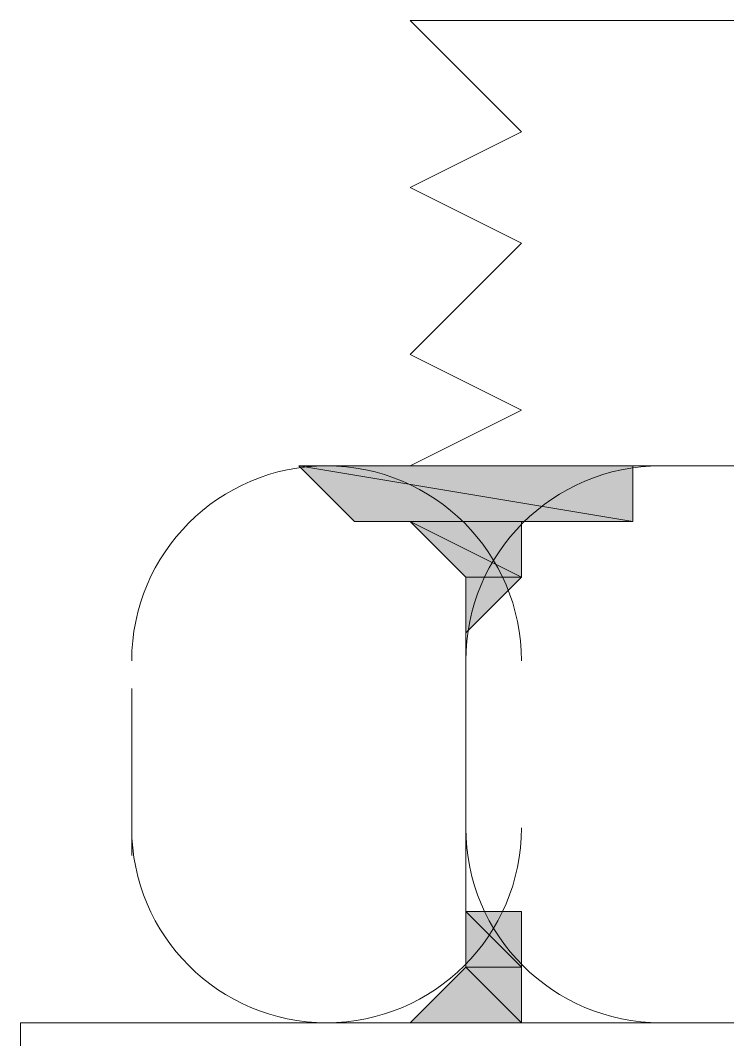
# Model space of a CAD drawing. Header units: millimetres. Extents: x 596 to 768, y 309 to 423.
# Drawn here: x 690.81977 to 690.83095, y 404.2563 to 404.27241 of the extents above; entities that cross this region are included whole.
import ezdxf

# ---------------------------------------------------------------- set-up
doc = ezdxf.new("R2010")
doc.units = ezdxf.units.MM
doc.layers.add('1- 3', color=3, linetype='Continuous')

# ---------------------------------------------------------------- blocks, each defined once
blk = doc.blocks.new('CTOBOM')
h = blk.add_hatch(color=0)
h.dxf.hatch_style = 2
h.paths.add_polyline_path([(8.83806, -0.510383), (8.83894, -0.505102), (8.83894, -0.509503)])
h.paths.add_polyline_path([(8.83806, -0.505102), (8.83806, -0.510383), (8.83894, -0.505102)])
h = blk.add_hatch(color=0)
h.dxf.hatch_style = 2
h.paths.add_polyline_path([(8.83806, -0.510383), (8.83894, -0.505102), (8.83894, -0.509503)])
h.paths.add_polyline_path([(8.83806, -0.505102), (8.83806, -0.510383), (8.83894, -0.505102)])
h = blk.add_hatch(color=0)
h.dxf.hatch_style = 2
edge = h.paths.add_edge_path()
edge.add_spline(control_points=[(8.83982, -0.507742), (8.83982, -0.507742), (8.83982, -0.506862), (8.83982, -0.506862), (8.83982, -0.506862), (8.83982, -0.507742), (8.83982, -0.507742)], knot_values=[0, 0, 0, 0, 1, 1, 1, 2, 2, 2, 2], degree=3, periodic=0)
edge = h.paths.add_edge_path()
edge.add_spline(control_points=[(8.83982, -0.506862), (8.83982, -0.506862), (8.83982, -0.507742), (8.83982, -0.507742), (8.83982, -0.507742), (8.83982, -0.506862), (8.83982, -0.506862)], knot_values=[0, 0, 0, 0, 1, 1, 1, 2, 2, 2, 2], degree=3, periodic=0)
h.paths.add_polyline_path([(8.83894, -0.508623), (8.83982, -0.506862), (8.83982, -0.507742)])
h.paths.add_polyline_path([(8.83894, -0.506862), (8.83894, -0.508623), (8.83982, -0.506862)])
h = blk.add_hatch(color=0)
h.dxf.hatch_style = 2
edge = h.paths.add_edge_path()
edge.add_spline(control_points=[(8.83982, -0.507742), (8.83982, -0.507742), (8.83982, -0.506862), (8.83982, -0.506862), (8.83982, -0.506862), (8.83982, -0.507742), (8.83982, -0.507742)], knot_values=[0, 0, 0, 0, 1, 1, 1, 2, 2, 2, 2], degree=3, periodic=0)
edge = h.paths.add_edge_path()
edge.add_spline(control_points=[(8.83982, -0.506862), (8.83982, -0.506862), (8.83982, -0.507742), (8.83982, -0.507742), (8.83982, -0.507742), (8.83982, -0.506862), (8.83982, -0.506862)], knot_values=[0, 0, 0, 0, 1, 1, 1, 2, 2, 2, 2], degree=3, periodic=0)
h.paths.add_polyline_path([(8.83894, -0.508623), (8.83982, -0.506862), (8.83982, -0.507742)])
h.paths.add_polyline_path([(8.83894, -0.506862), (8.83894, -0.508623), (8.83982, -0.506862)])
h = blk.add_hatch(color=0)
h.dxf.hatch_style = 2
h.paths.add_polyline_path([(8.840701, -0.507742), (8.83982, -0.507742), (8.83982, -0.506862)])
edge = h.paths.add_edge_path()
edge.add_spline(control_points=[(8.840701, -0.507742), (8.840701, -0.507742), (8.840701, -0.507742), (8.840701, -0.507742), (8.840701, -0.507742), (8.83982, -0.507742), (8.83982, -0.507742), (8.83982, -0.507742), (8.840701, -0.507742), (8.840701, -0.507742)], knot_values=[0, 0, 0, 0, 1, 1, 1, 2, 2, 2, 3, 3, 3, 3], degree=3, periodic=0)
h = blk.add_hatch(color=0)
h.dxf.hatch_style = 2
h.paths.add_polyline_path([(8.840701, -0.507742), (8.83982, -0.507742), (8.83982, -0.506862)])
edge = h.paths.add_edge_path()
edge.add_spline(control_points=[(8.840701, -0.507742), (8.840701, -0.507742), (8.840701, -0.507742), (8.840701, -0.507742), (8.840701, -0.507742), (8.83982, -0.507742), (8.83982, -0.507742), (8.83982, -0.507742), (8.840701, -0.507742), (8.840701, -0.507742)], knot_values=[0, 0, 0, 0, 1, 1, 1, 2, 2, 2, 3, 3, 3, 3], degree=3, periodic=0)
h = blk.add_hatch(color=0)
h.dxf.hatch_style = 2
edge = h.paths.add_edge_path()
edge.add_spline(control_points=[(8.845981, -0.506862), (8.845981, -0.506862), (8.845981, -0.506862), (8.845981, -0.506862), (8.845981, -0.506862), (8.845981, -0.507742), (8.845981, -0.507742), (8.845981, -0.507742), (8.845981, -0.506862), (8.845981, -0.506862)], knot_values=[0, 0, 0, 0, 1, 1, 1, 2, 2, 2, 3, 3, 3, 3], degree=3, periodic=0)
edge = h.paths.add_edge_path()
edge.add_spline(control_points=[(8.845981, -0.507742), (8.845981, -0.507742), (8.845981, -0.506862), (8.845981, -0.506862), (8.845981, -0.506862), (8.845981, -0.507742), (8.845981, -0.507742)], knot_values=[0, 0, 0, 0, 1, 1, 1, 2, 2, 2, 2], degree=3, periodic=0)
edge = h.paths.add_edge_path()
edge.add_spline(control_points=[(8.845981, -0.506862), (8.845981, -0.506862), (8.845981, -0.507742), (8.845981, -0.507742), (8.845981, -0.507742), (8.845981, -0.506862), (8.845981, -0.506862)], knot_values=[0, 0, 0, 0, 1, 1, 1, 2, 2, 2, 2], degree=3, periodic=0)
edge = h.paths.add_edge_path()
edge.add_spline(control_points=[(8.845981, -0.506862), (8.845981, -0.506862), (8.845981, -0.506862), (8.845981, -0.506862), (8.845981, -0.506862), (8.845981, -0.507742), (8.845981, -0.507742), (8.845981, -0.507742), (8.845981, -0.506862), (8.845981, -0.506862)], knot_values=[0, 0, 0, 0, 1, 1, 1, 2, 2, 2, 3, 3, 3, 3], degree=3, periodic=0)
edge = h.paths.add_edge_path()
edge.add_spline(control_points=[(8.845981, -0.507742), (8.845981, -0.507742), (8.845981, -0.506862), (8.845981, -0.506862), (8.845981, -0.506862), (8.845981, -0.507742), (8.845981, -0.507742)], knot_values=[0, 0, 0, 0, 1, 1, 1, 2, 2, 2, 2], degree=3, periodic=0)
edge = h.paths.add_edge_path()
edge.add_spline(control_points=[(8.845981, -0.506862), (8.845981, -0.506862), (8.845981, -0.507742), (8.845981, -0.507742), (8.845981, -0.507742), (8.845981, -0.506862), (8.845981, -0.506862)], knot_values=[0, 0, 0, 0, 1, 1, 1, 2, 2, 2, 2], degree=3, periodic=0)
h.paths.add_polyline_path([(8.845101, -0.507742), (8.845981, -0.506862), (8.845981, -0.507742)])
h.paths.add_polyline_path([(8.845101, -0.506862), (8.845101, -0.507742), (8.845981, -0.506862)])
h = blk.add_hatch(color=0)
h.dxf.hatch_style = 2
edge = h.paths.add_edge_path()
edge.add_spline(control_points=[(8.845981, -0.506862), (8.845981, -0.506862), (8.845981, -0.506862), (8.845981, -0.506862), (8.845981, -0.506862), (8.845981, -0.507742), (8.845981, -0.507742), (8.845981, -0.507742), (8.845981, -0.506862), (8.845981, -0.506862)], knot_values=[0, 0, 0, 0, 1, 1, 1, 2, 2, 2, 3, 3, 3, 3], degree=3, periodic=0)
edge = h.paths.add_edge_path()
edge.add_spline(control_points=[(8.845981, -0.507742), (8.845981, -0.507742), (8.845981, -0.506862), (8.845981, -0.506862), (8.845981, -0.506862), (8.845981, -0.507742), (8.845981, -0.507742)], knot_values=[0, 0, 0, 0, 1, 1, 1, 2, 2, 2, 2], degree=3, periodic=0)
edge = h.paths.add_edge_path()
edge.add_spline(control_points=[(8.845981, -0.506862), (8.845981, -0.506862), (8.845981, -0.507742), (8.845981, -0.507742), (8.845981, -0.507742), (8.845981, -0.506862), (8.845981, -0.506862)], knot_values=[0, 0, 0, 0, 1, 1, 1, 2, 2, 2, 2], degree=3, periodic=0)
edge = h.paths.add_edge_path()
edge.add_spline(control_points=[(8.845981, -0.506862), (8.845981, -0.506862), (8.845981, -0.506862), (8.845981, -0.506862), (8.845981, -0.506862), (8.845981, -0.507742), (8.845981, -0.507742), (8.845981, -0.507742), (8.845981, -0.506862), (8.845981, -0.506862)], knot_values=[0, 0, 0, 0, 1, 1, 1, 2, 2, 2, 3, 3, 3, 3], degree=3, periodic=0)
edge = h.paths.add_edge_path()
edge.add_spline(control_points=[(8.845981, -0.507742), (8.845981, -0.507742), (8.845981, -0.506862), (8.845981, -0.506862), (8.845981, -0.506862), (8.845981, -0.507742), (8.845981, -0.507742)], knot_values=[0, 0, 0, 0, 1, 1, 1, 2, 2, 2, 2], degree=3, periodic=0)
edge = h.paths.add_edge_path()
edge.add_spline(control_points=[(8.845981, -0.506862), (8.845981, -0.506862), (8.845981, -0.507742), (8.845981, -0.507742), (8.845981, -0.507742), (8.845981, -0.506862), (8.845981, -0.506862)], knot_values=[0, 0, 0, 0, 1, 1, 1, 2, 2, 2, 2], degree=3, periodic=0)
h.paths.add_polyline_path([(8.845101, -0.507742), (8.845981, -0.506862), (8.845981, -0.507742)])
h.paths.add_polyline_path([(8.845101, -0.506862), (8.845101, -0.507742), (8.845981, -0.506862)])
h = blk.add_hatch(color=0)
h.dxf.hatch_style = 2
edge = h.paths.add_edge_path()
edge.add_spline(control_points=[(8.846861, -0.508623), (8.846861, -0.508623), (8.846861, -0.506862), (8.846861, -0.506862), (8.846861, -0.506862), (8.846861, -0.508623), (8.846861, -0.508623)], knot_values=[0, 0, 0, 0, 1, 1, 1, 2, 2, 2, 2], degree=3, periodic=0)
edge = h.paths.add_edge_path()
edge.add_spline(control_points=[(8.846861, -0.506862), (8.846861, -0.506862), (8.846861, -0.508623), (8.846861, -0.508623), (8.846861, -0.508623), (8.846861, -0.506862), (8.846861, -0.506862)], knot_values=[0, 0, 0, 0, 1, 1, 1, 2, 2, 2, 2], degree=3, periodic=0)
h.paths.add_polyline_path([(8.845981, -0.507742), (8.846861, -0.506862), (8.846861, -0.508623)])
h.paths.add_polyline_path([(8.845981, -0.506862), (8.845981, -0.507742), (8.846861, -0.506862)])
h = blk.add_hatch(color=0)
h.dxf.hatch_style = 2
edge = h.paths.add_edge_path()
edge.add_spline(control_points=[(8.846861, -0.508623), (8.846861, -0.508623), (8.846861, -0.506862), (8.846861, -0.506862), (8.846861, -0.506862), (8.846861, -0.508623), (8.846861, -0.508623)], knot_values=[0, 0, 0, 0, 1, 1, 1, 2, 2, 2, 2], degree=3, periodic=0)
edge = h.paths.add_edge_path()
edge.add_spline(control_points=[(8.846861, -0.506862), (8.846861, -0.506862), (8.846861, -0.508623), (8.846861, -0.508623), (8.846861, -0.508623), (8.846861, -0.506862), (8.846861, -0.506862)], knot_values=[0, 0, 0, 0, 1, 1, 1, 2, 2, 2, 2], degree=3, periodic=0)
h.paths.add_polyline_path([(8.845981, -0.507742), (8.846861, -0.506862), (8.846861, -0.508623)])
h.paths.add_polyline_path([(8.845981, -0.506862), (8.845981, -0.507742), (8.846861, -0.506862)])
at = {"color": 0, "lineweight": 20}
blk.add_line((8.83806, -0.510383), (8.83806, -0.496301), dxfattribs=at)
blk.add_line((8.83806, -0.510383), (8.83806, -0.496301), dxfattribs=at)
at = {"color": 0, "lineweight": 0}
for p, q in [((8.83806, -0.510383), (8.83894, -0.505102)), ((8.83806, -0.505102), (8.83806, -0.510383)), ((8.83806, -0.510383), (8.83894, -0.505102)), ((8.83894, -0.505102), (8.83806, -0.505102)), ((8.83806, -0.510383), (8.83894, -0.505102)), ((8.83806, -0.505102), (8.83806, -0.510383)), ((8.83806, -0.510383), (8.83894, -0.505102)), ((8.83894, -0.505102), (8.83806, -0.505102)), ((8.83806, -0.510383), (8.83894, -0.505102)), ((8.83806, -0.505102), (8.83806, -0.510383)), ((8.83806, -0.510383), (8.83894, -0.505102)), ((8.83894, -0.505102), (8.83806, -0.505102)), ((8.83806, -0.510383), (8.83894, -0.505102)), ((8.83806, -0.505102), (8.83806, -0.510383)), ((8.83806, -0.510383), (8.83894, -0.505102)), ((8.83894, -0.505102), (8.83806, -0.505102)), ((8.83894, -0.505102), (8.83894, -0.509503)), ((8.83894, -0.505102), (8.83894, -0.509503)), ((8.83894, -0.509503), (8.83894, -0.505102)), ((8.83894, -0.505102), (8.83894, -0.505982)), ((8.83894, -0.509503), (8.83894, -0.505102)), ((8.83894, -0.505102), (8.83894, -0.505982)), ((8.83894, -0.505102), (8.83894, -0.509503)), ((8.83894, -0.505102), (8.83894, -0.509503)), ((8.83894, -0.509503), (8.83894, -0.505102)), ((8.83894, -0.505102), (8.83894, -0.505982)), ((8.83894, -0.509503), (8.83894, -0.505102)), ((8.83894, -0.505102), (8.83894, -0.505982)), ((8.846861, -0.505102), (8.846861, -0.509503)), ((8.846861, -0.505982), (8.846861, -0.505102)), ((8.846861, -0.510383), (8.846861, -0.505102)), ((8.846861, -0.505102), (8.846861, -0.509503)), ((8.846861, -0.505102), (8.846861, -0.509503)), ((8.846861, -0.505982), (8.846861, -0.505102)), ((8.846861, -0.510383), (8.846861, -0.505102)), ((8.846861, -0.505102), (8.846861, -0.509503)), ((8.846861, -0.510383), (8.846861, -0.505102)), ((8.846861, -0.505102), (8.846861, -0.509503)), ((8.846861, -0.505102), (8.846861, -0.509503)), ((8.846861, -0.505982), (8.846861, -0.505102)), ((8.846861, -0.510383), (8.846861, -0.505102)), ((8.846861, -0.505102), (8.846861, -0.509503)), ((8.846861, -0.505102), (8.846861, -0.509503)), ((8.846861, -0.505982), (8.846861, -0.505102)), ((8.83894, -0.505982), (8.83894, -0.509503)), ((8.83894, -0.505982), (8.83894, -0.509503)), ((8.83894, -0.509503), (8.83894, -0.505982)), ((8.83894, -0.505982), (8.83894, -0.508623)), ((8.83894, -0.509503), (8.83894, -0.505982)), ((8.83894, -0.505982), (8.83894, -0.508623)), ((8.83894, -0.508623), (8.83894, -0.505982)), ((8.83894, -0.505982), (8.83894, -0.506862)), ((8.83894, -0.508623), (8.83894, -0.505982)), ((8.83894, -0.505982), (8.83894, -0.506862)), ((8.83894, -0.505982), (8.83894, -0.509503)), ((8.83894, -0.505982), (8.83894, -0.509503)), ((8.83894, -0.509503), (8.83894, -0.505982)), ((8.83894, -0.505982), (8.83894, -0.508623)), ((8.83894, -0.509503), (8.83894, -0.505982)), ((8.83894, -0.505982), (8.83894, -0.508623)), ((8.83894, -0.508623), (8.83894, -0.505982)), ((8.83894, -0.505982), (8.83894, -0.506862)), ((8.83894, -0.508623), (8.83894, -0.505982)), ((8.83894, -0.505982), (8.83894, -0.506862)), ((8.846861, -0.509503), (8.846861, -0.505982)), ((8.846861, -0.505982), (8.846861, -0.508623)), ((8.846861, -0.505982), (8.846861, -0.508623)), ((8.846861, -0.506862), (8.846861, -0.505982)), ((8.846861, -0.509503), (8.846861, -0.505982)), ((8.846861, -0.505982), (8.846861, -0.508623)), ((8.846861, -0.509503), (8.846861, -0.505982)), ((8.846861, -0.509503), (8.846861, -0.505982)), ((8.846861, -0.505982), (8.846861, -0.508623)), ((8.846861, -0.506862), (8.846861, -0.505982)), ((8.846861, -0.505982), (8.846861, -0.508623)), ((8.846861, -0.506862), (8.846861, -0.505982)), ((8.846861, -0.509503), (8.846861, -0.505982)), ((8.846861, -0.505982), (8.846861, -0.508623)), ((8.846861, -0.505982), (8.846861, -0.508623)), ((8.846861, -0.506862), (8.846861, -0.505982)), ((8.846861, -0.509503), (8.846861, -0.505982)), ((8.846861, -0.505982), (8.846861, -0.508623)), ((8.846861, -0.509503), (8.846861, -0.505982)), ((8.846861, -0.509503), (8.846861, -0.505982)), ((8.83894, -0.506862), (8.83894, -0.508623)), ((8.83894, -0.506862), (8.83894, -0.508623)), ((8.83894, -0.508623), (8.83982, -0.506862)), ((8.83894, -0.506862), (8.83894, -0.508623)), ((8.83894, -0.508623), (8.83982, -0.506862)), ((8.83982, -0.506862), (8.83894, -0.506862)), ((8.83894, -0.508623), (8.83982, -0.506862)), ((8.83894, -0.506862), (8.83894, -0.508623)), ((8.83894, -0.508623), (8.83982, -0.506862)), ((8.83982, -0.506862), (8.83894, -0.506862)), ((8.83894, -0.506862), (8.83894, -0.508623)), ((8.83894, -0.506862), (8.83894, -0.508623)), ((8.83894, -0.508623), (8.83982, -0.506862)), ((8.83894, -0.506862), (8.83894, -0.508623)), ((8.83894, -0.508623), (8.83982, -0.506862)), ((8.83982, -0.506862), (8.83894, -0.506862)), ((8.83894, -0.508623), (8.83982, -0.506862)), ((8.83894, -0.506862), (8.83894, -0.508623)), ((8.83894, -0.508623), (8.83982, -0.506862)), ((8.83982, -0.506862), (8.83894, -0.506862)), ((8.83982, -0.506862), (8.83982, -0.507742)), ((8.83982, -0.506862), (8.83982, -0.507742)), ((8.83982, -0.507742), (8.83982, -0.506862)), ((8.83982, -0.506862), (8.840701, -0.507742)), ((8.83982, -0.507742), (8.83982, -0.506862)), ((8.83982, -0.506862), (8.840701, -0.507742)), ((8.83982, -0.506862), (8.83982, -0.507742)), ((8.83982, -0.506862), (8.83982, -0.507742)), ((8.83982, -0.507742), (8.83982, -0.506862)), ((8.83982, -0.506862), (8.840701, -0.507742)), ((8.83982, -0.507742), (8.83982, -0.506862)), ((8.83982, -0.506862), (8.840701, -0.507742)), ((8.845101, -0.507742), (8.845981, -0.506862)), ((8.845101, -0.506862), (8.845101, -0.507742)), ((8.845101, -0.507742), (8.845981, -0.506862)), ((8.845981, -0.506862), (8.845101, -0.506862)), ((8.845101, -0.507742), (8.845981, -0.506862)), ((8.845101, -0.506862), (8.845101, -0.507742)), ((8.845101, -0.507742), (8.845981, -0.506862)), ((8.845981, -0.506862), (8.845101, -0.506862)), ((8.845101, -0.507742), (8.845981, -0.506862)), ((8.845101, -0.506862), (8.845101, -0.507742)), ((8.845101, -0.507742), (8.845981, -0.506862)), ((8.845981, -0.506862), (8.845101, -0.506862)), ((8.845101, -0.507742), (8.845981, -0.506862)), ((8.845101, -0.506862), (8.845101, -0.507742)), ((8.845101, -0.507742), (8.845981, -0.506862)), ((8.845981, -0.506862), (8.845101, -0.506862)), ((8.845981, -0.506862), (8.845981, -0.507742)), ((8.845981, -0.506862), (8.845981, -0.507742)), ((8.845981, -0.507742), (8.846861, -0.506862)), ((8.845981, -0.506862), (8.845981, -0.507742)), ((8.845981, -0.507742), (8.846861, -0.506862)), ((8.846861, -0.506862), (8.845981, -0.506862)), ((8.845981, -0.507742), (8.846861, -0.506862)), ((8.845981, -0.506862), (8.845981, -0.507742)), ((8.845981, -0.507742), (8.846861, -0.506862)), ((8.846861, -0.506862), (8.845981, -0.506862)), ((8.845981, -0.506862), (8.845981, -0.507742)), ((8.845981, -0.506862), (8.845981, -0.507742)), ((8.845981, -0.507742), (8.846861, -0.506862)), ((8.845981, -0.506862), (8.845981, -0.507742)), ((8.845981, -0.507742), (8.846861, -0.506862)), ((8.846861, -0.506862), (8.845981, -0.506862)), ((8.845981, -0.507742), (8.846861, -0.506862)), ((8.845981, -0.506862), (8.845981, -0.507742)), ((8.845981, -0.507742), (8.846861, -0.506862)), ((8.846861, -0.506862), (8.845981, -0.506862)), ((8.846861, -0.508623), (8.846861, -0.506862)), ((8.846861, -0.506862), (8.846861, -0.508623)), ((8.846861, -0.506862), (8.846861, -0.508623)), ((8.846861, -0.508623), (8.846861, -0.506862)), ((8.846861, -0.506862), (8.846861, -0.508623)), ((8.846861, -0.506862), (8.846861, -0.508623)), ((8.846861, -0.508623), (8.846861, -0.506862)), ((8.846861, -0.508623), (8.846861, -0.506862)), ((8.83982, -0.507742), (8.83894, -0.508623)), ((8.83982, -0.507742), (8.83894, -0.508623)), ((8.83982, -0.507742), (8.83894, -0.508623)), ((8.83982, -0.507742), (8.83894, -0.508623)), ((8.840701, -0.507742), (8.83982, -0.507742)), ((8.840701, -0.507742), (8.83982, -0.507742)), ((8.840701, -0.507742), (8.83982, -0.507742)), ((8.840701, -0.507742), (8.83982, -0.507742)), ((8.845101, -0.507742), (8.845101, -0.507742)), ((8.845101, -0.507742), (8.845101, -0.507742)), ((8.845101, -0.507742), (8.845101, -0.507742)), ((8.845101, -0.507742), (8.845101, -0.507742)), ((8.845981, -0.507742), (8.845101, -0.507742)), ((8.845981, -0.507742), (8.845101, -0.507742)), ((8.845101, -0.507742), (8.845101, -0.507742)), ((8.845101, -0.507742), (8.845101, -0.507742)), ((8.845101, -0.507742), (8.845101, -0.507742)), ((8.845101, -0.507742), (8.845101, -0.507742)), ((8.845981, -0.507742), (8.845101, -0.507742)), ((8.845981, -0.507742), (8.845101, -0.507742)), ((8.846861, -0.508623), (8.845981, -0.507742)), ((8.846861, -0.508623), (8.845981, -0.507742)), ((8.846861, -0.508623), (8.845981, -0.507742)), ((8.846861, -0.508623), (8.845981, -0.507742)), ((8.83894, -0.508623), (8.83894, -0.509503)), ((8.83894, -0.508623), (8.83894, -0.509503)), ((8.83894, -0.508623), (8.83894, -0.509503)), ((8.83894, -0.508623), (8.83894, -0.509503)), ((8.846861, -0.508623), (8.846861, -0.509503)), ((8.846861, -0.508623), (8.846861, -0.509503)), ((8.846861, -0.508623), (8.846861, -0.509503)), ((8.846861, -0.508623), (8.846861, -0.509503)), ((8.83894, -0.509503), (8.83806, -0.510383)), ((8.83894, -0.509503), (8.83806, -0.510383)), ((8.83894, -0.509503), (8.83806, -0.510383)), ((8.83894, -0.509503), (8.83806, -0.510383)), ((8.846861, -0.509503), (8.846861, -0.510383)), ((8.846861, -0.509503), (8.846861, -0.510383)), ((8.846861, -0.509503), (8.846861, -0.510383)), ((8.846861, -0.509503), (8.846861, -0.510383))]:
    blk.add_line(p, q, dxfattribs=at)
at = {"color": 0, "lineweight": 20}
for points in [[(8.846861, -0.4831), (8.846861, -0.514783)], [(8.846861, -0.4831), (8.846861, -0.514783)], [(8.846861, -0.510383), (8.846861, -0.496301)], [(8.846861, -0.510383), (8.846861, -0.496301)], [(8.846861, -0.510383), (8.846861, -0.496301)], [(8.846861, -0.510383), (8.846861, -0.496301)], [(8.831019, -0.508623), (8.831019, -0.498941), (8.83278, -0.499821)], [(8.831019, -0.508623), (8.831019, -0.498941), (8.83278, -0.499821)], [(8.831019, -0.508623), (8.83278, -0.506862)], [(8.831019, -0.508623), (8.83278, -0.506862)], [(8.83278, -0.506862), (8.83366, -0.508623), (8.83454, -0.506862), (8.8363, -0.508623), (8.83718, -0.506862)], [(8.83278, -0.506862), (8.83366, -0.508623), (8.83454, -0.506862), (8.8363, -0.508623), (8.83718, -0.506862)], [(8.83718, -0.506862), (8.83806, -0.508623), (8.83806, -0.507742)], [(8.83718, -0.506862), (8.83806, -0.508623), (8.83806, -0.507742)], [(8.844221, -0.507742), (8.841581, -0.507742)], [(8.844221, -0.507742), (8.841581, -0.507742)], [(8.844221, -0.513023), (8.841581, -0.513023)], [(8.844221, -0.513023), (8.841581, -0.513023)], [(8.846861, -0.514783), (8.859183, -0.514783)], [(8.846861, -0.514783), (8.859183, -0.514783)]]:
    blk.add_lwpolyline(points, dxfattribs=at)
for points in [[(8.83806, -0.504662), (8.83806, -0.506363), (8.83944, -0.507742), (8.841141, -0.507742)], [(8.83806, -0.504662), (8.83806, -0.506363), (8.83944, -0.507742), (8.841141, -0.507742)], [(8.843781, -0.507742), (8.845482, -0.507742), (8.846861, -0.506363), (8.846861, -0.504662)], [(8.843781, -0.507742), (8.845482, -0.507742), (8.846861, -0.506363), (8.846861, -0.504662)]]:
    blk.add_open_spline(points, degree=3, dxfattribs=at)
at = {"color": 0, "lineweight": 0}
for points in [[(8.846861, -0.505102), (8.846861, -0.505102), (8.846861, -0.509503), (8.846861, -0.509503)], [(8.846861, -0.509503), (8.846861, -0.509503), (8.846861, -0.505102), (8.846861, -0.505102)], [(8.846861, -0.509503), (8.846861, -0.509503), (8.846861, -0.505102), (8.846861, -0.505102)], [(8.846861, -0.505102), (8.846861, -0.505102), (8.846861, -0.509503), (8.846861, -0.509503)], [(8.846861, -0.505102), (8.846861, -0.505102), (8.846861, -0.509503), (8.846861, -0.509503)], [(8.846861, -0.509503), (8.846861, -0.509503), (8.846861, -0.505102), (8.846861, -0.505102)], [(8.846861, -0.505102), (8.846861, -0.505102), (8.846861, -0.509503), (8.846861, -0.509503)], [(8.846861, -0.509503), (8.846861, -0.509503), (8.846861, -0.505102), (8.846861, -0.505102)], [(8.846861, -0.509503), (8.846861, -0.509503), (8.846861, -0.505102), (8.846861, -0.505102)], [(8.846861, -0.505102), (8.846861, -0.505102), (8.846861, -0.509503), (8.846861, -0.509503)], [(8.846861, -0.505102), (8.846861, -0.505102), (8.846861, -0.509503), (8.846861, -0.509503)], [(8.846861, -0.509503), (8.846861, -0.509503), (8.846861, -0.505102), (8.846861, -0.505102)], [(8.846861, -0.509503), (8.846861, -0.509503), (8.846861, -0.505102), (8.846861, -0.505102)], [(8.846861, -0.505102), (8.846861, -0.505102), (8.846861, -0.509503), (8.846861, -0.509503)], [(8.846861, -0.509503), (8.846861, -0.509503), (8.846861, -0.505102), (8.846861, -0.505102)], [(8.846861, -0.505102), (8.846861, -0.505102), (8.846861, -0.509503), (8.846861, -0.509503)], [(8.846861, -0.505102), (8.846861, -0.505102), (8.846861, -0.509503), (8.846861, -0.509503)], [(8.846861, -0.509503), (8.846861, -0.509503), (8.846861, -0.505102), (8.846861, -0.505102)], [(8.846861, -0.509503), (8.846861, -0.509503), (8.846861, -0.505102), (8.846861, -0.505102)], [(8.846861, -0.505102), (8.846861, -0.505102), (8.846861, -0.509503), (8.846861, -0.509503)], [(8.846861, -0.509503), (8.846861, -0.509503), (8.846861, -0.505102), (8.846861, -0.505102)], [(8.846861, -0.505102), (8.846861, -0.505102), (8.846861, -0.509503), (8.846861, -0.509503)], [(8.846861, -0.505102), (8.846861, -0.505102), (8.846861, -0.509503), (8.846861, -0.509503)], [(8.846861, -0.509503), (8.846861, -0.509503), (8.846861, -0.505102), (8.846861, -0.505102)], [(8.846861, -0.509503), (8.846861, -0.509503), (8.846861, -0.505102), (8.846861, -0.505102)], [(8.846861, -0.505102), (8.846861, -0.505102), (8.846861, -0.509503), (8.846861, -0.509503)], [(8.846861, -0.505102), (8.846861, -0.505102), (8.846861, -0.509503), (8.846861, -0.509503)], [(8.846861, -0.509503), (8.846861, -0.509503), (8.846861, -0.505102), (8.846861, -0.505102)], [(8.846861, -0.505102), (8.846861, -0.505102), (8.846861, -0.509503), (8.846861, -0.509503)], [(8.846861, -0.509503), (8.846861, -0.509503), (8.846861, -0.505102), (8.846861, -0.505102)], [(8.846861, -0.509503), (8.846861, -0.509503), (8.846861, -0.505102), (8.846861, -0.505102)], [(8.846861, -0.505102), (8.846861, -0.505102), (8.846861, -0.509503), (8.846861, -0.509503)], [(8.83894, -0.505982), (8.83894, -0.505982), (8.83894, -0.509503), (8.83894, -0.509503)], [(8.83894, -0.509503), (8.83894, -0.509503), (8.83894, -0.505982), (8.83894, -0.505982)], [(8.83894, -0.505982), (8.83894, -0.505982), (8.83894, -0.509503), (8.83894, -0.509503)], [(8.83894, -0.509503), (8.83894, -0.509503), (8.83894, -0.505982), (8.83894, -0.505982)], [(8.83894, -0.505982), (8.83894, -0.505982), (8.83894, -0.509503), (8.83894, -0.509503)], [(8.83894, -0.509503), (8.83894, -0.509503), (8.83894, -0.505982), (8.83894, -0.505982)], [(8.83894, -0.505982), (8.83894, -0.505982), (8.83894, -0.509503), (8.83894, -0.509503)], [(8.83894, -0.509503), (8.83894, -0.509503), (8.83894, -0.505982), (8.83894, -0.505982)], [(8.83894, -0.505982), (8.83894, -0.505982), (8.83894, -0.509503), (8.83894, -0.509503)], [(8.83894, -0.509503), (8.83894, -0.509503), (8.83894, -0.505982), (8.83894, -0.505982)], [(8.83894, -0.505982), (8.83894, -0.505982), (8.83894, -0.509503), (8.83894, -0.509503)], [(8.83894, -0.509503), (8.83894, -0.509503), (8.83894, -0.505982), (8.83894, -0.505982)], [(8.83894, -0.505982), (8.83894, -0.505982), (8.83894, -0.509503), (8.83894, -0.509503)], [(8.83894, -0.509503), (8.83894, -0.509503), (8.83894, -0.505982), (8.83894, -0.505982)], [(8.83894, -0.505982), (8.83894, -0.505982), (8.83894, -0.509503), (8.83894, -0.509503)], [(8.83894, -0.509503), (8.83894, -0.509503), (8.83894, -0.505982), (8.83894, -0.505982)], [(8.846861, -0.505982), (8.846861, -0.505982), (8.846861, -0.508623), (8.846861, -0.508623)], [(8.846861, -0.508623), (8.846861, -0.508623), (8.846861, -0.505982), (8.846861, -0.505982)], [(8.846861, -0.508623), (8.846861, -0.508623), (8.846861, -0.505982), (8.846861, -0.505982)], [(8.846861, -0.505982), (8.846861, -0.505982), (8.846861, -0.508623), (8.846861, -0.508623)], [(8.846861, -0.505982), (8.846861, -0.505982), (8.846861, -0.508623), (8.846861, -0.508623)], [(8.846861, -0.508623), (8.846861, -0.508623), (8.846861, -0.505982), (8.846861, -0.505982)], [(8.846861, -0.505982), (8.846861, -0.505982), (8.846861, -0.508623), (8.846861, -0.508623)], [(8.846861, -0.508623), (8.846861, -0.508623), (8.846861, -0.505982), (8.846861, -0.505982)], [(8.846861, -0.508623), (8.846861, -0.508623), (8.846861, -0.505982), (8.846861, -0.505982)], [(8.846861, -0.505982), (8.846861, -0.505982), (8.846861, -0.508623), (8.846861, -0.508623)], [(8.846861, -0.505982), (8.846861, -0.505982), (8.846861, -0.508623), (8.846861, -0.508623)], [(8.846861, -0.508623), (8.846861, -0.508623), (8.846861, -0.505982), (8.846861, -0.505982)], [(8.846861, -0.505982), (8.846861, -0.505982), (8.846861, -0.509503), (8.846861, -0.509503)], [(8.846861, -0.509503), (8.846861, -0.509503), (8.846861, -0.505982), (8.846861, -0.505982)], [(8.846861, -0.505982), (8.846861, -0.505982), (8.846861, -0.509503), (8.846861, -0.509503)], [(8.846861, -0.509503), (8.846861, -0.509503), (8.846861, -0.505982), (8.846861, -0.505982)], [(8.846861, -0.508623), (8.846861, -0.508623), (8.846861, -0.505982), (8.846861, -0.505982)], [(8.846861, -0.505982), (8.846861, -0.505982), (8.846861, -0.508623), (8.846861, -0.508623)], [(8.846861, -0.505982), (8.846861, -0.505982), (8.846861, -0.509503), (8.846861, -0.509503)], [(8.846861, -0.509503), (8.846861, -0.509503), (8.846861, -0.505982), (8.846861, -0.505982)], [(8.846861, -0.505982), (8.846861, -0.505982), (8.846861, -0.509503), (8.846861, -0.509503)], [(8.846861, -0.509503), (8.846861, -0.509503), (8.846861, -0.505982), (8.846861, -0.505982)], [(8.846861, -0.508623), (8.846861, -0.508623), (8.846861, -0.505982), (8.846861, -0.505982)], [(8.846861, -0.505982), (8.846861, -0.505982), (8.846861, -0.508623), (8.846861, -0.508623)], [(8.846861, -0.505982), (8.846861, -0.505982), (8.846861, -0.508623), (8.846861, -0.508623)], [(8.846861, -0.508623), (8.846861, -0.508623), (8.846861, -0.505982), (8.846861, -0.505982)], [(8.846861, -0.508623), (8.846861, -0.508623), (8.846861, -0.505982), (8.846861, -0.505982)], [(8.846861, -0.505982), (8.846861, -0.505982), (8.846861, -0.508623), (8.846861, -0.508623)], [(8.846861, -0.505982), (8.846861, -0.505982), (8.846861, -0.508623), (8.846861, -0.508623)], [(8.846861, -0.508623), (8.846861, -0.508623), (8.846861, -0.505982), (8.846861, -0.505982)], [(8.846861, -0.505982), (8.846861, -0.505982), (8.846861, -0.508623), (8.846861, -0.508623)], [(8.846861, -0.508623), (8.846861, -0.508623), (8.846861, -0.505982), (8.846861, -0.505982)], [(8.846861, -0.508623), (8.846861, -0.508623), (8.846861, -0.505982), (8.846861, -0.505982)], [(8.846861, -0.505982), (8.846861, -0.505982), (8.846861, -0.508623), (8.846861, -0.508623)], [(8.846861, -0.505982), (8.846861, -0.505982), (8.846861, -0.508623), (8.846861, -0.508623)], [(8.846861, -0.508623), (8.846861, -0.508623), (8.846861, -0.505982), (8.846861, -0.505982)], [(8.846861, -0.505982), (8.846861, -0.505982), (8.846861, -0.509503), (8.846861, -0.509503)], [(8.846861, -0.509503), (8.846861, -0.509503), (8.846861, -0.505982), (8.846861, -0.505982)], [(8.846861, -0.505982), (8.846861, -0.505982), (8.846861, -0.509503), (8.846861, -0.509503)], [(8.846861, -0.509503), (8.846861, -0.509503), (8.846861, -0.505982), (8.846861, -0.505982)], [(8.846861, -0.508623), (8.846861, -0.508623), (8.846861, -0.505982), (8.846861, -0.505982)], [(8.846861, -0.505982), (8.846861, -0.505982), (8.846861, -0.508623), (8.846861, -0.508623)], [(8.846861, -0.505982), (8.846861, -0.505982), (8.846861, -0.509503), (8.846861, -0.509503)], [(8.846861, -0.509503), (8.846861, -0.509503), (8.846861, -0.505982), (8.846861, -0.505982)], [(8.846861, -0.505982), (8.846861, -0.505982), (8.846861, -0.509503), (8.846861, -0.509503)], [(8.846861, -0.509503), (8.846861, -0.509503), (8.846861, -0.505982), (8.846861, -0.505982)], [(8.846861, -0.508623), (8.846861, -0.508623), (8.846861, -0.505982), (8.846861, -0.505982)], [(8.846861, -0.505982), (8.846861, -0.505982), (8.846861, -0.508623), (8.846861, -0.508623)], [(8.83894, -0.506862), (8.83894, -0.506862), (8.83894, -0.508623), (8.83894, -0.508623)], [(8.83894, -0.508623), (8.83894, -0.508623), (8.83894, -0.506862), (8.83894, -0.506862)], [(8.83894, -0.506862), (8.83894, -0.506862), (8.83894, -0.508623), (8.83894, -0.508623)], [(8.83894, -0.508623), (8.83894, -0.508623), (8.83894, -0.506862), (8.83894, -0.506862)], [(8.83894, -0.506862), (8.83894, -0.506862), (8.83894, -0.508623), (8.83894, -0.508623)], [(8.83894, -0.508623), (8.83894, -0.508623), (8.83894, -0.506862), (8.83894, -0.506862)], [(8.83894, -0.506862), (8.83894, -0.506862), (8.83894, -0.508623), (8.83894, -0.508623)], [(8.83894, -0.508623), (8.83894, -0.508623), (8.83894, -0.506862), (8.83894, -0.506862)], [(8.83982, -0.507742), (8.83982, -0.507742), (8.83982, -0.506862), (8.83982, -0.506862)], [(8.83982, -0.506862), (8.83982, -0.506862), (8.83982, -0.507742), (8.83982, -0.507742)], [(8.83982, -0.506862), (8.83982, -0.506862), (8.83982, -0.507742), (8.83982, -0.507742)], [(8.83982, -0.507742), (8.83982, -0.507742), (8.83982, -0.506862), (8.83982, -0.506862)], [(8.83982, -0.507742), (8.83982, -0.507742), (8.83982, -0.506862), (8.83982, -0.506862)], [(8.83982, -0.506862), (8.83982, -0.506862), (8.83982, -0.507742), (8.83982, -0.507742)], [(8.83982, -0.506862), (8.83982, -0.506862), (8.83982, -0.507742), (8.83982, -0.507742)], [(8.83982, -0.507742), (8.83982, -0.507742), (8.83982, -0.506862), (8.83982, -0.506862)], [(8.83982, -0.507742), (8.83982, -0.507742), (8.83982, -0.506862), (8.83982, -0.506862)], [(8.83982, -0.506862), (8.83982, -0.506862), (8.83982, -0.507742), (8.83982, -0.507742)], [(8.83982, -0.506862), (8.83982, -0.506862), (8.83982, -0.507742), (8.83982, -0.507742)], [(8.83982, -0.507742), (8.83982, -0.507742), (8.83982, -0.506862), (8.83982, -0.506862)], [(8.83982, -0.507742), (8.83982, -0.507742), (8.83982, -0.506862), (8.83982, -0.506862)], [(8.83982, -0.506862), (8.83982, -0.506862), (8.83982, -0.507742), (8.83982, -0.507742)], [(8.83982, -0.506862), (8.83982, -0.506862), (8.83982, -0.507742), (8.83982, -0.507742)], [(8.83982, -0.507742), (8.83982, -0.507742), (8.83982, -0.506862), (8.83982, -0.506862)], [(8.845101, -0.506862), (8.845101, -0.506862), (8.845101, -0.507742), (8.845101, -0.507742)], [(8.845101, -0.507742), (8.845101, -0.507742), (8.845101, -0.506862), (8.845101, -0.506862)], [(8.845101, -0.507742), (8.845101, -0.507742), (8.845101, -0.506862), (8.845101, -0.506862)], [(8.845101, -0.506862), (8.845101, -0.506862), (8.845101, -0.507742), (8.845101, -0.507742)], [(8.845101, -0.506862), (8.845101, -0.506862), (8.845101, -0.507742), (8.845101, -0.507742)], [(8.845101, -0.507742), (8.845101, -0.507742), (8.845101, -0.506862), (8.845101, -0.506862)], [(8.845101, -0.507742), (8.845101, -0.507742), (8.845101, -0.506862), (8.845101, -0.506862)], [(8.845101, -0.506862), (8.845101, -0.506862), (8.845101, -0.507742), (8.845101, -0.507742)], [(8.845101, -0.506862), (8.845101, -0.506862), (8.845101, -0.507742), (8.845101, -0.507742)], [(8.845101, -0.507742), (8.845101, -0.507742), (8.845101, -0.506862), (8.845101, -0.506862)], [(8.845101, -0.507742), (8.845101, -0.507742), (8.845101, -0.506862), (8.845101, -0.506862)], [(8.845101, -0.506862), (8.845101, -0.506862), (8.845101, -0.507742), (8.845101, -0.507742)], [(8.845101, -0.506862), (8.845101, -0.506862), (8.845101, -0.507742), (8.845101, -0.507742)], [(8.845101, -0.507742), (8.845101, -0.507742), (8.845101, -0.506862), (8.845101, -0.506862)], [(8.845101, -0.507742), (8.845101, -0.507742), (8.845101, -0.506862), (8.845101, -0.506862)], [(8.845101, -0.506862), (8.845101, -0.506862), (8.845101, -0.507742), (8.845101, -0.507742)], [(8.845981, -0.506862), (8.845981, -0.506862), (8.845981, -0.507742), (8.845981, -0.507742)], [(8.845981, -0.507742), (8.845981, -0.507742), (8.845981, -0.506862), (8.845981, -0.506862)], [(8.845981, -0.507742), (8.845981, -0.507742), (8.845981, -0.506862), (8.845981, -0.506862)], [(8.845981, -0.506862), (8.845981, -0.506862), (8.845981, -0.507742), (8.845981, -0.507742)], [(8.845981, -0.506862), (8.845981, -0.506862), (8.845981, -0.507742), (8.845981, -0.507742)], [(8.845981, -0.507742), (8.845981, -0.507742), (8.845981, -0.506862), (8.845981, -0.506862)], [(8.845981, -0.506862), (8.845981, -0.506862), (8.845981, -0.507742), (8.845981, -0.507742)], [(8.845981, -0.507742), (8.845981, -0.507742), (8.845981, -0.506862), (8.845981, -0.506862)], [(8.845981, -0.507742), (8.845981, -0.507742), (8.845981, -0.506862), (8.845981, -0.506862)], [(8.845981, -0.506862), (8.845981, -0.506862), (8.845981, -0.507742), (8.845981, -0.507742)], [(8.845981, -0.506862), (8.845981, -0.506862), (8.845981, -0.507742), (8.845981, -0.507742)], [(8.845981, -0.507742), (8.845981, -0.507742), (8.845981, -0.506862), (8.845981, -0.506862)], [(8.845981, -0.506862), (8.845981, -0.506862), (8.845981, -0.507742), (8.845981, -0.507742)], [(8.845981, -0.507742), (8.845981, -0.507742), (8.845981, -0.506862), (8.845981, -0.506862)], [(8.845981, -0.507742), (8.845981, -0.507742), (8.845981, -0.506862), (8.845981, -0.506862)], [(8.845981, -0.506862), (8.845981, -0.506862), (8.845981, -0.507742), (8.845981, -0.507742)], [(8.845981, -0.506862), (8.845981, -0.506862), (8.845981, -0.507742), (8.845981, -0.507742)], [(8.845981, -0.507742), (8.845981, -0.507742), (8.845981, -0.506862), (8.845981, -0.506862)], [(8.845981, -0.506862), (8.845981, -0.506862), (8.845981, -0.507742), (8.845981, -0.507742)], [(8.845981, -0.507742), (8.845981, -0.507742), (8.845981, -0.506862), (8.845981, -0.506862)], [(8.845981, -0.507742), (8.845981, -0.507742), (8.845981, -0.506862), (8.845981, -0.506862)], [(8.845981, -0.506862), (8.845981, -0.506862), (8.845981, -0.507742), (8.845981, -0.507742)], [(8.845981, -0.506862), (8.845981, -0.506862), (8.845981, -0.507742), (8.845981, -0.507742)], [(8.845981, -0.507742), (8.845981, -0.507742), (8.845981, -0.506862), (8.845981, -0.506862)], [(8.845981, -0.506862), (8.845981, -0.506862), (8.845981, -0.507742), (8.845981, -0.507742)], [(8.845981, -0.507742), (8.845981, -0.507742), (8.845981, -0.506862), (8.845981, -0.506862)], [(8.845981, -0.507742), (8.845981, -0.507742), (8.845981, -0.506862), (8.845981, -0.506862)], [(8.845981, -0.506862), (8.845981, -0.506862), (8.845981, -0.507742), (8.845981, -0.507742)], [(8.845981, -0.506862), (8.845981, -0.506862), (8.845981, -0.507742), (8.845981, -0.507742)], [(8.845981, -0.507742), (8.845981, -0.507742), (8.845981, -0.506862), (8.845981, -0.506862)], [(8.845981, -0.506862), (8.845981, -0.506862), (8.845981, -0.507742), (8.845981, -0.507742)], [(8.845981, -0.507742), (8.845981, -0.507742), (8.845981, -0.506862), (8.845981, -0.506862)], [(8.845981, -0.507742), (8.845981, -0.507742), (8.845981, -0.506862), (8.845981, -0.506862)], [(8.845981, -0.506862), (8.845981, -0.506862), (8.845981, -0.507742), (8.845981, -0.507742)], [(8.845981, -0.506862), (8.845981, -0.506862), (8.845981, -0.507742), (8.845981, -0.507742)], [(8.845981, -0.507742), (8.845981, -0.507742), (8.845981, -0.506862), (8.845981, -0.506862)], [(8.845981, -0.506862), (8.845981, -0.506862), (8.845981, -0.507742), (8.845981, -0.507742)], [(8.845981, -0.507742), (8.845981, -0.507742), (8.845981, -0.506862), (8.845981, -0.506862)], [(8.845981, -0.507742), (8.845981, -0.507742), (8.845981, -0.506862), (8.845981, -0.506862)], [(8.845981, -0.506862), (8.845981, -0.506862), (8.845981, -0.507742), (8.845981, -0.507742)], [(8.845981, -0.506862), (8.845981, -0.506862), (8.845981, -0.507742), (8.845981, -0.507742)], [(8.845981, -0.507742), (8.845981, -0.507742), (8.845981, -0.506862), (8.845981, -0.506862)], [(8.845981, -0.506862), (8.845981, -0.506862), (8.845981, -0.507742), (8.845981, -0.507742)], [(8.845981, -0.507742), (8.845981, -0.507742), (8.845981, -0.506862), (8.845981, -0.506862)], [(8.845981, -0.507742), (8.845981, -0.507742), (8.845981, -0.506862), (8.845981, -0.506862)], [(8.845981, -0.506862), (8.845981, -0.506862), (8.845981, -0.507742), (8.845981, -0.507742)], [(8.845981, -0.506862), (8.845981, -0.506862), (8.845981, -0.507742), (8.845981, -0.507742)], [(8.845981, -0.507742), (8.845981, -0.507742), (8.845981, -0.506862), (8.845981, -0.506862)], [(8.846861, -0.508623), (8.846861, -0.508623), (8.846861, -0.506862), (8.846861, -0.506862)], [(8.846861, -0.506862), (8.846861, -0.506862), (8.846861, -0.508623), (8.846861, -0.508623)], [(8.846861, -0.506862), (8.846861, -0.506862), (8.846861, -0.508623), (8.846861, -0.508623)], [(8.846861, -0.508623), (8.846861, -0.508623), (8.846861, -0.506862), (8.846861, -0.506862)], [(8.846861, -0.508623), (8.846861, -0.508623), (8.846861, -0.506862), (8.846861, -0.506862)], [(8.846861, -0.506862), (8.846861, -0.506862), (8.846861, -0.508623), (8.846861, -0.508623)], [(8.846861, -0.506862), (8.846861, -0.506862), (8.846861, -0.508623), (8.846861, -0.508623)], [(8.846861, -0.508623), (8.846861, -0.508623), (8.846861, -0.506862), (8.846861, -0.506862)], [(8.846861, -0.508623), (8.846861, -0.508623), (8.846861, -0.506862), (8.846861, -0.506862)], [(8.846861, -0.506862), (8.846861, -0.506862), (8.846861, -0.508623), (8.846861, -0.508623)], [(8.846861, -0.506862), (8.846861, -0.506862), (8.846861, -0.508623), (8.846861, -0.508623)], [(8.846861, -0.508623), (8.846861, -0.508623), (8.846861, -0.506862), (8.846861, -0.506862)], [(8.846861, -0.508623), (8.846861, -0.508623), (8.846861, -0.506862), (8.846861, -0.506862)], [(8.846861, -0.506862), (8.846861, -0.506862), (8.846861, -0.508623), (8.846861, -0.508623)], [(8.846861, -0.506862), (8.846861, -0.506862), (8.846861, -0.508623), (8.846861, -0.508623)], [(8.846861, -0.508623), (8.846861, -0.508623), (8.846861, -0.506862), (8.846861, -0.506862)], [(8.840701, -0.507742), (8.840701, -0.507742), (8.83982, -0.507742), (8.83982, -0.507742)], [(8.83982, -0.507742), (8.83982, -0.507742), (8.840701, -0.507742), (8.840701, -0.507742)], [(8.840701, -0.507742), (8.840701, -0.507742), (8.83982, -0.507742), (8.83982, -0.507742)], [(8.83982, -0.507742), (8.83982, -0.507742), (8.840701, -0.507742), (8.840701, -0.507742)], [(8.840701, -0.507742), (8.840701, -0.507742), (8.83982, -0.507742), (8.83982, -0.507742)], [(8.83982, -0.507742), (8.83982, -0.507742), (8.840701, -0.507742), (8.840701, -0.507742)], [(8.840701, -0.507742), (8.840701, -0.507742), (8.83982, -0.507742), (8.83982, -0.507742)], [(8.83982, -0.507742), (8.83982, -0.507742), (8.840701, -0.507742), (8.840701, -0.507742)], [(8.840701, -0.507742), (8.840701, -0.507742), (8.841581, -0.507742), (8.841581, -0.507742)], [(8.841581, -0.507742), (8.841581, -0.507742), (8.840701, -0.507742), (8.840701, -0.507742)], [(8.840701, -0.507742), (8.840701, -0.507742), (8.841581, -0.507742), (8.841581, -0.507742)], [(8.841581, -0.507742), (8.841581, -0.507742), (8.840701, -0.507742), (8.840701, -0.507742)], [(8.840701, -0.507742), (8.840701, -0.507742), (8.841581, -0.507742), (8.841581, -0.507742)], [(8.841581, -0.507742), (8.841581, -0.507742), (8.840701, -0.507742), (8.840701, -0.507742)], [(8.840701, -0.507742), (8.840701, -0.507742), (8.841581, -0.507742), (8.841581, -0.507742)], [(8.841581, -0.507742), (8.841581, -0.507742), (8.840701, -0.507742), (8.840701, -0.507742)], [(8.844221, -0.507742), (8.844221, -0.507742), (8.845101, -0.507742), (8.845101, -0.507742)], [(8.845101, -0.507742), (8.845101, -0.507742), (8.844221, -0.507742), (8.844221, -0.507742)], [(8.844221, -0.507742), (8.844221, -0.507742), (8.845101, -0.507742), (8.845101, -0.507742)], [(8.845101, -0.507742), (8.845101, -0.507742), (8.844221, -0.507742), (8.844221, -0.507742)], [(8.844221, -0.507742), (8.844221, -0.507742), (8.845101, -0.507742), (8.845101, -0.507742)], [(8.845101, -0.507742), (8.845101, -0.507742), (8.844221, -0.507742), (8.844221, -0.507742)], [(8.844221, -0.507742), (8.844221, -0.507742), (8.845101, -0.507742), (8.845101, -0.507742)], [(8.845101, -0.507742), (8.845101, -0.507742), (8.844221, -0.507742), (8.844221, -0.507742)]]:
    blk.add_open_spline(points, degree=3, dxfattribs=at)
at = {"color": 0, "lineweight": 20}
for points in [[(8.841141, -0.506862), (8.83944, -0.506862), (8.83806, -0.508242), (8.83806, -0.509943), (8.83806, -0.511644), (8.83944, -0.513023), (8.841141, -0.513023)], [(8.841141, -0.506862), (8.83944, -0.506862), (8.83806, -0.508242), (8.83806, -0.509943), (8.83806, -0.511644), (8.83944, -0.513023), (8.841141, -0.513023)], [(8.843781, -0.513023), (8.845482, -0.513023), (8.846861, -0.511644), (8.846861, -0.509943), (8.846861, -0.508242), (8.845482, -0.506862), (8.843781, -0.506862)], [(8.843781, -0.513023), (8.845482, -0.513023), (8.846861, -0.511644), (8.846861, -0.509943), (8.846861, -0.508242), (8.845482, -0.506862), (8.843781, -0.506862)]]:
    blk.add_open_spline(points, degree=3, knots=[0, 0, 0, 0, 1, 1, 1, 2, 2, 2, 2], dxfattribs=at)

msp = doc.modelspace()

# ---------------------------------------------------------------- block references
at = {"layer": '1- 3', "rotation": 270}
msp.add_blockref('CTOBOM', (691.334551, 413.103426), dxfattribs=at)

doc.saveas('drawing.dxf')
